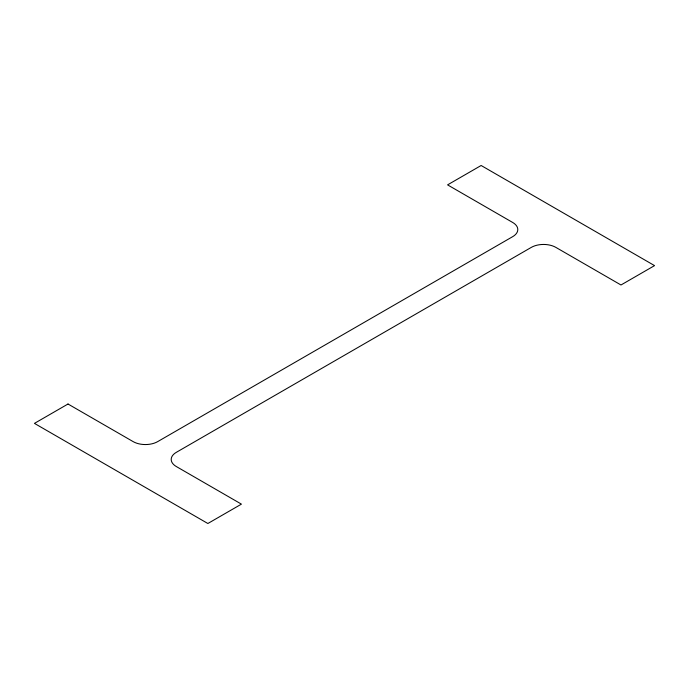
<?xml version="1.0" encoding="UTF-8"?>
<svg xmlns="http://www.w3.org/2000/svg" width="689" height="689" viewBox="0 0 689 689"><rect width="100%" height="100%" fill="white"/><g stroke="black" fill="none" stroke-linecap="round" stroke-linejoin="round"><path stroke-width="1.03" d="M68.013 404.012L34.45 423.382L207.863 523.502L241.426 504.133L176.281 466.513A17.337 10.008 0 0 1 176.281 452.363L531.322 247.377A17.337 10.008 0 0 1 555.842 247.377L620.987 284.988L654.55 265.618L481.137 165.498L447.574 184.867L512.719 222.487A17.337 10.008 0 0 1 512.719 236.637L157.678 441.623A17.337 10.008 0 0 1 133.158 441.623L68.013 404.012"/></g></svg>
